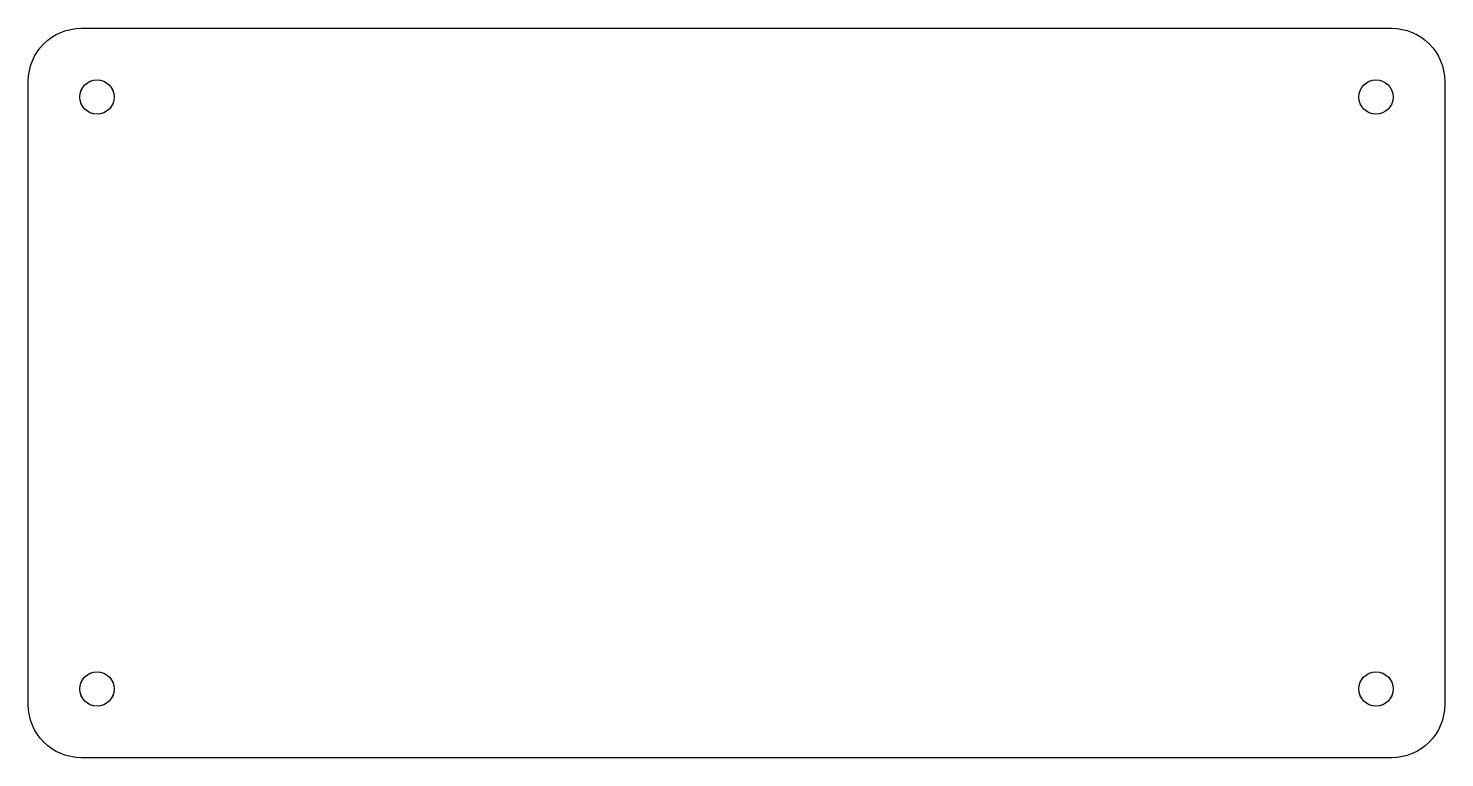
# Model space of a CAD drawing. Header units: millimetres. Extents: x -70 to 64, y -34 to 34.
import ezdxf

# ---------------------------------------------------------------- set-up
doc = ezdxf.new("R2010")
doc.units = ezdxf.units.MM
doc.layers.get('0').update_dxf_attribs({"linetype": 'CONTINUOUS'})

msp = doc.modelspace()

# ---------------------------------------------------------------- linework, layer by layer
for points in [[(-64.5, -34.5, -0.414214), (-69.5, -29.5), (-69.5, 29.5, -0.414214), (-64.5, 34.5), (59.5, 34.5, -0.414214), (64.5, 29.5), (64.5, -29.5, -0.414214), (59.5, -34.5)], [(-69.5, -29.5), (-69.5, 29.5, -0.414214), (-64.5, 34.5), (59.5, 34.5, -0.414214), (64.5, 29.5), (64.5, -29.5, -0.414214), (59.5, -34.5), (-64.5, -34.5, -0.414214)]]:
    msp.add_lwpolyline(points, format="xyb", close=True)
for centre, radius in [((-63, 28), 1.63), ((-63, 28), 1.62), ((58, 28), 1.62), ((58, 28), 1.62), ((-63, -28), 1.63), ((-63, -28), 1.62), ((58, -28), 1.62), ((58, -28), 1.63)]:
    msp.add_circle(centre, radius)

doc.saveas('drawing.dxf')
